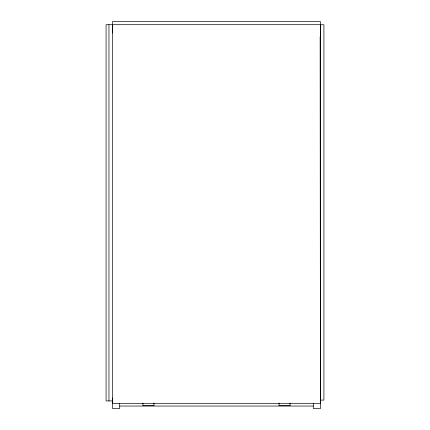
<?xml version="1.0" encoding="UTF-8"?>
<svg xmlns="http://www.w3.org/2000/svg" width="430" height="430" viewBox="0 0 430 430"><rect width="100%" height="100%" fill="white"/><g stroke="black" fill="none" stroke-linecap="round" stroke-linejoin="round"><path stroke-width="0.64" d="M320.404 24.698L106.076 24.698L106.076 400.937L112.601 400.937M320.511 400.094L323.924 400.094L323.924 24.741L320.511 24.741L320.511 408.5L313.293 408.5L313.293 403.243M320.404 403.464L112.601 403.464L112.601 21.5L320.404 21.5L320.404 403.464L320.135 36.786M119.712 406.038L313.293 406.038M290.073 403.012L290.073 405.7L279.032 405.7L279.032 403.012M153.978 403.012L153.978 405.7L142.932 405.7L142.932 403.012M119.712 403.243L119.712 408.5L112.493 408.5L112.493 397.981M112.493 24.741L112.493 33.051M108.957 24.698L108.962 400.937"/></g></svg>
